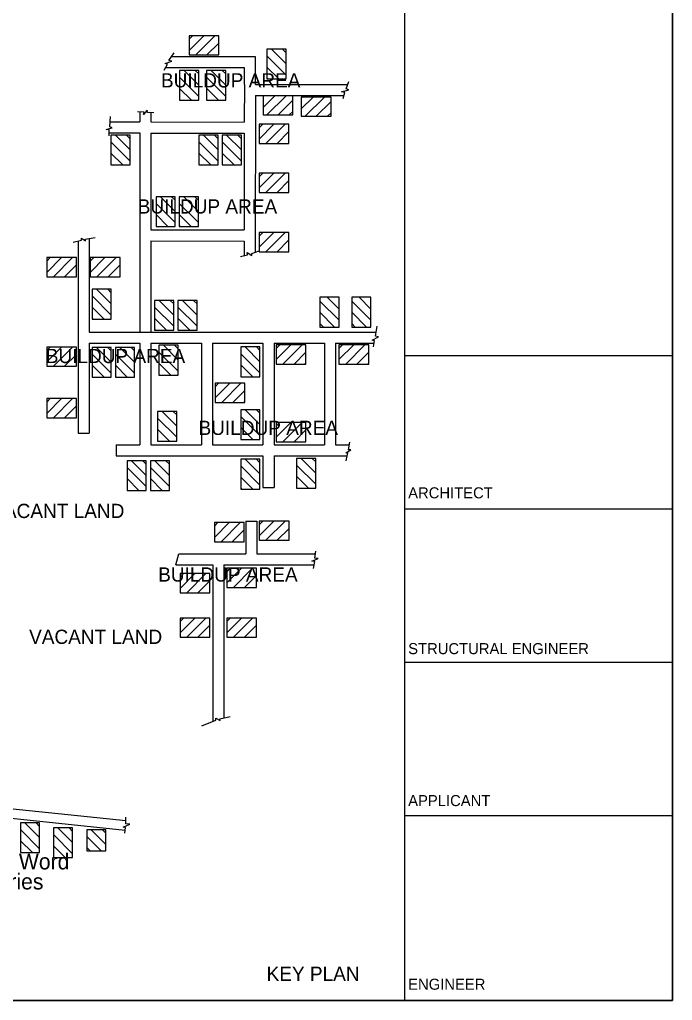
# Model space of a CAD drawing. Header units: metres. Extents: x 297 to 3998, y 336 to 1712.
# Drawn here: x 1968 to 2381, y 688 to 1309 of the extents above; entities that cross this region are included whole.
import ezdxf

# ---------------------------------------------------------------- set-up
doc = ezdxf.new("R2010")
doc.units = ezdxf.units.M
doc.header["$MEASUREMENT"] = 0
doc.layers.add('LOCATION_PLAN', color=7, linetype='Continuous')
doc.styles.get("Standard").update_dxf_attribs({"font": 'CENSCBK.TTF'})

msp = doc.modelspace()

# ---------------------------------------------------------------- hatches: boundary and pattern name
h = msp.add_hatch()
h.set_pattern_fill('ANSI31', color=2, scale=40, angle=180, style=0)
h.set_pattern_definition([(225, (7949.543, 1995.209), (3.535534, -3.535534), [])])
h.paths.add_polyline_path([(2093.923, 1286.865), (2093.923, 1299.005), (2075.075, 1299.005), (2075.075, 1286.865)])
h = msp.add_hatch()
h.set_pattern_fill('ANSI31', color=2, scale=40, angle=90, style=0)
h.set_pattern_definition([(135, (2832.733, -4583.962), (-3.535534, -3.535534), [])])
h.paths.add_polyline_path([(2124.389, 1271.658), (2136.529, 1271.658), (2136.529, 1290.506), (2124.389, 1290.506)])
h = msp.add_hatch()
h.set_pattern_fill('ANSI31', color=2, scale=40, angle=90, style=0)
h.set_pattern_definition([(135, (2777.3944, -4597.4176), (-3.535534, -3.535534), [])])
h.paths.add_polyline_path([(2069.05, 1258.202), (2081.19, 1258.202), (2081.19, 1277.05), (2069.05, 1277.05)])
h = msp.add_hatch()
h.set_pattern_fill('ANSI31', color=2, scale=40, angle=90, style=0)
h.set_pattern_definition([(135, (2794.509, -4597.4176), (-3.535534, -3.535534), [])])
h.paths.add_polyline_path([(2086.164, 1258.202), (2098.305, 1258.202), (2098.305, 1277.05), (2086.164, 1277.05)])
h = msp.add_hatch()
h.set_pattern_fill('ANSI31', color=2, scale=40, style=0)
h.set_pattern_definition([(45, (-3733.688, 552.7106), (-3.535534, 3.535534), [])])
h.paths.add_polyline_path([(2121.932, 1261.055), (2121.932, 1248.915), (2140.78, 1248.915), (2140.78, 1261.055)])
h = msp.add_hatch()
h.set_pattern_fill('ANSI31', color=2, scale=40, style=0)
h.set_pattern_definition([(45, (-3709.506, 551.868), (-3.535534, 3.535534), [])])
h.paths.add_polyline_path([(2146.114, 1260.213), (2146.114, 1248.072), (2164.962, 1248.072), (2164.962, 1260.213)])
h = msp.add_hatch()
h.set_pattern_fill('ANSI31', color=2, scale=40, angle=180, style=0)
h.set_pattern_definition([(225, (7993.912, 1939.1743), (3.535534, -3.535534), [])])
h.paths.add_polyline_path([(2138.292, 1230.83), (2138.292, 1242.97), (2119.444, 1242.97), (2119.444, 1230.83)])
h = msp.add_hatch()
h.set_pattern_fill('ANSI31', color=2, scale=40, angle=90, style=0)
h.set_pattern_definition([(135, (2733.952, -4638.349), (-3.535534, -3.535534), [])])
h.paths.add_polyline_path([(2025.608, 1217.271), (2037.748, 1217.271), (2037.748, 1236.119), (2025.608, 1236.119)])
h = msp.add_hatch()
h.set_pattern_fill('ANSI31', color=2, scale=40, angle=90, style=0)
h.set_pattern_definition([(135, (2789.6356, -4638.349), (-3.535534, -3.535534), [])])
h.paths.add_polyline_path([(2081.291, 1217.271), (2093.431, 1217.271), (2093.431, 1236.119), (2081.291, 1236.119)])
h = msp.add_hatch()
h.set_pattern_fill('ANSI31', color=2, scale=40, angle=90, style=0)
h.set_pattern_definition([(135, (2804.381, -4638.349), (-3.535534, -3.535534), [])])
h.paths.add_polyline_path([(2096.036, 1217.271), (2108.177, 1217.271), (2108.177, 1236.119), (2096.036, 1236.119)])
h = msp.add_hatch()
h.set_pattern_fill('ANSI31', color=2, scale=40, angle=180, style=0)
h.set_pattern_definition([(225, (7993.912, 1908.1806), (3.535534, -3.535534), [])])
h.paths.add_polyline_path([(2138.292, 1199.836), (2138.292, 1211.976), (2119.444, 1211.976), (2119.444, 1199.836)])
h = msp.add_hatch()
h.set_pattern_fill('ANSI31', color=2, scale=40, angle=90, style=0)
h.set_pattern_definition([(135, (2762.5, -4677.3487), (-3.535534, -3.535534), [])])
h.paths.add_polyline_path([(2054.156, 1178.271), (2066.296, 1178.271), (2066.296, 1197.119), (2054.156, 1197.119)])
h = msp.add_hatch()
h.set_pattern_fill('ANSI31', color=2, scale=40, angle=90, style=0)
h.set_pattern_definition([(135, (2777.2457, -4677.3487), (-3.535534, -3.535534), [])])
h.paths.add_polyline_path([(2068.901, 1178.271), (2081.041, 1178.271), (2081.041, 1197.119), (2068.901, 1197.119)])
h = msp.add_hatch()
h.set_pattern_fill('ANSI31', color=2, scale=40, angle=180, style=0)
h.set_pattern_definition([(225, (7993.912, 1870.6347), (3.535534, -3.535534), [])])
h.paths.add_polyline_path([(2138.292, 1162.29), (2138.292, 1174.43), (2119.444, 1174.43), (2119.444, 1162.29)])
h = msp.add_hatch()
h.set_pattern_fill('ANSI31', color=2, scale=40, angle=180, style=0)
h.set_pattern_definition([(225, (7859.416, 1854.7704), (3.535534, -3.535534), [])])
h.paths.add_polyline_path([(2003.796, 1146.426), (2003.796, 1158.566), (1984.948, 1158.566), (1984.948, 1146.426)])
h = msp.add_hatch()
h.set_pattern_fill('ANSI31', color=2, scale=40, angle=180, style=0)
h.set_pattern_definition([(225, (7887.004, 1854.7704), (3.535534, -3.535534), [])])
h.paths.add_polyline_path([(2031.384, 1146.426), (2031.384, 1158.566), (2012.536, 1158.566), (2012.536, 1146.426)])
h = msp.add_hatch()
h.set_pattern_fill('ANSI31', color=2, scale=40, angle=90, style=0)
h.set_pattern_definition([(135, (2722.0596, -4735.8957), (-3.535534, -3.535534), [])])
h.paths.add_polyline_path([(2013.715, 1119.724), (2025.855, 1119.724), (2025.855, 1138.572), (2013.715, 1138.572)])
h = msp.add_hatch()
h.set_pattern_fill('ANSI31', color=2, scale=40, angle=90, style=0)
h.set_pattern_definition([(135, (2761.6254, -4742.9234), (-3.535534, -3.535534), [])])
h.paths.add_polyline_path([(2053.281, 1112.697), (2065.421, 1112.697), (2065.421, 1131.544), (2053.281, 1131.544)])
h = msp.add_hatch()
h.set_pattern_fill('ANSI31', color=2, scale=40, angle=90, style=0)
h.set_pattern_definition([(135, (2776.371, -4742.9234), (-3.535534, -3.535534), [])])
h.paths.add_polyline_path([(2068.026, 1112.697), (2080.167, 1112.697), (2080.167, 1131.544), (2068.026, 1131.544)])
h = msp.add_hatch()
h.set_pattern_fill('ANSI31', color=2, scale=40, angle=270, style=0)
h.set_pattern_definition([(315, (1461.67, 6989.1395), (3.535534, 3.535534), [])])
h.paths.add_polyline_path([(2170.015, 1133.52), (2157.874, 1133.52), (2157.874, 1114.672), (2170.015, 1114.672)])
h = msp.add_hatch()
h.set_pattern_fill('ANSI31', color=2, scale=40, angle=270, style=0)
h.set_pattern_definition([(315, (1481.8436, 6989.1395), (3.535534, 3.535534), [])])
h.paths.add_polyline_path([(2190.188, 1133.52), (2178.048, 1133.52), (2178.048, 1114.672), (2190.188, 1114.672)])
h = msp.add_hatch()
h.set_pattern_fill('ANSI31', color=2, scale=40, angle=180, style=0)
h.set_pattern_definition([(225, (7859.416, 1798.189), (3.535534, -3.535534), [])])
h.paths.add_polyline_path([(2003.796, 1089.844), (2003.796, 1101.985), (1984.948, 1101.985), (1984.948, 1089.844)])
h = msp.add_hatch()
h.set_pattern_fill('ANSI31', color=2, scale=40, angle=90, style=0)
h.set_pattern_definition([(135, (2722.0596, -4772.675), (-3.535534, -3.535534), [])])
h.paths.add_polyline_path([(2013.715, 1082.945), (2025.855, 1082.945), (2025.855, 1101.793), (2013.715, 1101.793)])
h = msp.add_hatch()
h.set_pattern_fill('ANSI31', color=2, scale=40, angle=90, style=0)
h.set_pattern_definition([(135, (2736.805, -4772.675), (-3.535534, -3.535534), [])])
h.paths.add_polyline_path([(2028.46, 1082.945), (2040.601, 1082.945), (2040.601, 1101.793), (2028.46, 1101.793)])
h = msp.add_hatch()
h.set_pattern_fill('ANSI31', color=2, scale=40, angle=90, style=0)
h.set_pattern_definition([(135, (2764.3814, -4771.378), (-3.535534, -3.535534), [])])
h.paths.add_polyline_path([(2056.037, 1084.242), (2068.177, 1084.242), (2068.177, 1103.09), (2056.037, 1103.09)])
h = msp.add_hatch()
h.set_pattern_fill('ANSI31', color=2, scale=40, angle=90, style=0)
h.set_pattern_definition([(135, (2816.186, -4772.437), (-3.535534, -3.535534), [])])
h.paths.add_polyline_path([(2107.841, 1083.183), (2119.982, 1083.183), (2119.982, 1102.031), (2107.841, 1102.031)])
h = msp.add_hatch()
h.set_pattern_fill('ANSI31', color=2, scale=40, angle=180, style=0)
h.set_pattern_definition([(225, (8004.677, 1799.595), (3.535534, -3.535534), [])])
h.paths.add_polyline_path([(2149.057, 1091.251), (2149.057, 1103.391), (2130.209, 1103.391), (2130.209, 1091.251)])
h = msp.add_hatch()
h.set_pattern_fill('ANSI31', color=2, scale=40, angle=180, style=0)
h.set_pattern_definition([(225, (8044.465, 1799.595), (3.535534, -3.535534), [])])
h.paths.add_polyline_path([(2188.845, 1091.251), (2188.845, 1103.391), (2169.997, 1103.391), (2169.997, 1091.251)])
h = msp.add_hatch()
h.set_pattern_fill('ANSI31', color=2, scale=40, angle=180, style=0)
h.set_pattern_definition([(225, (7965.9884, 1775.3185), (3.535534, -3.535534), [])])
h.paths.add_polyline_path([(2110.368, 1066.974), (2110.368, 1079.114), (2091.521, 1079.114), (2091.521, 1066.974)])
h = msp.add_hatch()
h.set_pattern_fill('ANSI31', color=2, scale=40, angle=180, style=0)
h.set_pattern_definition([(225, (7859.416, 1765.528), (3.535534, -3.535534), [])])
h.paths.add_polyline_path([(2003.796, 1057.183), (2003.796, 1069.324), (1984.948, 1069.324), (1984.948, 1057.183)])
h = msp.add_hatch()
h.set_pattern_fill('ANSI31', color=2, scale=40, angle=90, style=0)
h.set_pattern_definition([(135, (2816.186, -4812.1374), (-3.535534, -3.535534), [])])
h.paths.add_polyline_path([(2107.841, 1043.483), (2119.982, 1043.483), (2119.982, 1062.33), (2107.841, 1062.33)])
h = msp.add_hatch()
h.set_pattern_fill('ANSI31', color=2, scale=40, angle=90, style=0)
h.set_pattern_definition([(135, (2763.4663, -4813.215), (-3.535534, -3.535534), [])])
h.paths.add_polyline_path([(2055.122, 1042.405), (2067.262, 1042.405), (2067.262, 1061.253), (2055.122, 1061.253)])
h = msp.add_hatch()
h.set_pattern_fill('ANSI31', color=2, scale=40, angle=180, style=0)
h.set_pattern_definition([(225, (8004.677, 1750.374), (3.535534, -3.535534), [])])
h.paths.add_polyline_path([(2149.057, 1042.029), (2149.057, 1054.17), (2130.209, 1054.17), (2130.209, 1042.029)])
h = msp.add_hatch()
h.set_pattern_fill('ANSI31', color=2, scale=40, angle=90, style=0)
h.set_pattern_definition([(135, (2816.186, -4843.509), (-3.535534, -3.535534), [])])
h.paths.add_polyline_path([(2107.841, 1012.111), (2119.982, 1012.111), (2119.982, 1030.959), (2107.841, 1030.959)])
h = msp.add_hatch()
h.set_pattern_fill('ANSI31', color=2, scale=40, angle=90, style=0)
h.set_pattern_definition([(135, (2851.457, -4842.9526), (-3.535534, -3.535534), [])])
h.paths.add_polyline_path([(2143.113, 1012.667), (2155.253, 1012.667), (2155.253, 1031.515), (2143.113, 1031.515)])
h = msp.add_hatch()
h.set_pattern_fill('ANSI31', color=2, scale=40, angle=90, style=0)
h.set_pattern_definition([(135, (2744.1723, -4844.4497), (-3.535534, -3.535534), [])])
h.paths.add_polyline_path([(2035.828, 1011.17), (2047.968, 1011.17), (2047.968, 1030.018), (2035.828, 1030.018)])
h = msp.add_hatch()
h.set_pattern_fill('ANSI31', color=2, scale=40, angle=90, style=0)
h.set_pattern_definition([(135, (2758.918, -4844.4497), (-3.535534, -3.535534), [])])
h.paths.add_polyline_path([(2050.573, 1011.17), (2062.713, 1011.17), (2062.713, 1030.018), (2050.573, 1030.018)])
h = msp.add_hatch()
h.set_pattern_fill('ANSI31', color=2, scale=40, angle=180, style=0)
h.set_pattern_definition([(225, (7965.609, 1687.0534), (3.535534, -3.535534), [])])
h.paths.add_polyline_path([(2109.989, 978.709), (2109.989, 990.849), (2091.141, 990.849), (2091.141, 978.709)])
h = msp.add_hatch()
h.set_pattern_fill('ANSI31', color=2, scale=40, angle=180, style=0)
h.set_pattern_definition([(225, (7993.969, 1688.004), (3.535534, -3.535534), [])])
h.paths.add_polyline_path([(2138.349, 979.659), (2138.349, 991.8), (2119.501, 991.8), (2119.501, 979.659)])
h = msp.add_hatch()
h.set_pattern_fill('ANSI31', color=2, scale=40, angle=180, style=0)
h.set_pattern_definition([(225, (7943.8846, 1654.772), (3.535534, -3.535534), [])])
h.paths.add_polyline_path([(2088.265, 946.427), (2088.265, 958.568), (2069.417, 958.568), (2069.417, 946.427)])
h = msp.add_hatch()
h.set_pattern_fill('ANSI31', color=2, scale=40, angle=180, style=0)
h.set_pattern_definition([(225, (7973.387, 1658.2046), (3.535534, -3.535534), [])])
h.paths.add_polyline_path([(2117.767, 949.86), (2117.767, 962), (2098.919, 962), (2098.919, 949.86)])
h = msp.add_hatch()
h.set_pattern_fill('ANSI31', color=2, scale=40, angle=180, style=0)
h.set_pattern_definition([(225, (7943.8846, 1626.6653), (3.535534, -3.535534), [])])
h.paths.add_polyline_path([(2088.265, 918.321), (2088.265, 930.461), (2069.417, 930.461), (2069.417, 918.321)])
h = msp.add_hatch()
h.set_pattern_fill('ANSI31', color=2, scale=40, angle=180, style=0)
h.set_pattern_definition([(225, (7973.387, 1626.6653), (3.535534, -3.535534), [])])
h.paths.add_polyline_path([(2117.767, 918.321), (2117.767, 930.461), (2098.919, 930.461), (2098.919, 918.321)])
h = msp.add_hatch()
h.set_pattern_fill('ANSI31', color=2, scale=40, angle=90, style=0)
h.set_pattern_definition([(135, (2676.6886, -5073.643), (-3.535534, -3.535534), [])])
h.paths.add_polyline_path([(1968.344, 781.977), (1980.484, 781.977), (1980.484, 800.825), (1968.344, 800.825)])
h = msp.add_hatch()
h.set_pattern_fill('ANSI31', color=2, scale=40, angle=90, style=0)
h.set_pattern_definition([(135, (2697.525, -5076.794), (-3.535534, -3.535534), [])])
h.paths.add_polyline_path([(1989.18, 778.826), (2001.321, 778.826), (2001.321, 797.674), (1989.18, 797.674)])
h = msp.add_hatch()
h.set_pattern_fill('ANSI31', color=2, scale=40, angle=90, style=0)
h.set_pattern_definition([(135, (2718.6585, -5077.9726), (-3.535534, -3.535534), [])])
h.paths.add_polyline_path([(2010.314, 783.071), (2022.454, 783.071), (2022.454, 796.495), (2010.314, 796.495)])

# ---------------------------------------------------------------- linework, layer by layer
at = {"color": 7}
for p, q in [((2211.385, 1635.559), (2211.385, 688.463)), ((2211.385, 1096.608), (2381.05, 1096.608)), ((2211.385, 999.594), (2381.05, 999.594)), ((2211.385, 902.58), (2381.05, 902.58))]:
    msp.add_line(p, q, dxfattribs=at)
at = {"color": 2}
for p, q in [((2117.08, 1285.727), (2063.962, 1285.727)), ((2117.08, 1268.264), (2117.08, 1285.727)), ((2110.08, 1278.727), (2060.061, 1278.727)), ((2110.08, 1268.264), (2110.08, 1278.727)), ((2117.08, 1268.264), (2175.562, 1268.264)), ((2117.069, 1261.264), (2173.174, 1261.264)), ((2043.884, 1250.747), (2043.884, 1244.478)), ((2050.884, 1250.328), (2050.884, 1244.467)), ((2025.178, 1244.507), (2043.884, 1244.478)), ((2050.884, 1244.467), (2110.043, 1244.376)), ((2024.186, 1237.509), (2043.884, 1237.478)), ((2043.884, 1237.478), (2043.884, 1111.449)), ((2050.884, 1237.467), (2050.884, 1176.181)), ((2050.884, 1237.467), (2110.032, 1237.376)), ((2050.884, 1176.181), (2109.937, 1176.089)), ((2004.884, 1169.065), (2004.884, 1111.449)), ((2011.884, 1170.71), (2011.884, 1111.449)), ((2050.873, 1169.181), (2109.926, 1169.089)), ((2050.884, 1169.181), (2050.884, 1111.449)), ((2004.884, 1111.449), (2004.884, 1047.449)), ((2011.884, 1104.449), (2011.884, 1047.449)), ((2043.884, 1104.449), (2043.884, 1040.029)), ((2050.884, 1104.449), (2050.884, 1040.029)), ((2082.884, 1104.449), (2082.884, 1040.029)), ((2089.884, 1104.449), (2089.884, 1040.029)), ((2121.884, 1104.449), (2121.884, 1040.029)), ((2128.884, 1104.449), (2128.884, 1040.029)), ((2160.884, 1104.449), (2160.884, 1040.029)), ((2167.884, 1104.449), (2167.884, 1040.029)), ((2028.938, 1040.029), (2028.938, 1033.029)), ((2121.884, 1033.029), (2121.884, 1013.086)), ((2128.884, 1033.029), (2128.884, 1013.086)), ((2121.884, 1013.086), (2128.884, 1013.086)), ((2110.93, 991.699), (2110.93, 971.206)), ((2110.93, 991.699), (2117.93, 991.699)), ((2117.93, 991.699), (2117.93, 971.206)), ((2066.727, 964.206), (2068.636, 971.206)), ((2068.636, 971.206), (2110.93, 971.206)), ((2117.93, 971.206), (2155.134, 971.206)), ((2066.727, 964.206), (2090.035, 964.206)), ((2090.035, 964.206), (2090.035, 865.027)), ((2097.035, 964.206), (2154.284, 964.206)), ((2097.035, 964.206), (2097.035, 867.183))]:
    msp.add_line(p, q, dxfattribs=at)
at = {"color": 1}
for p, q in [((2011.884, 1111.449), (2193.509, 1111.449)), ((2011.884, 1104.449), (2043.884, 1104.449)), ((2050.884, 1104.449), (2082.884, 1104.449)), ((2089.884, 1104.449), (2121.884, 1104.449)), ((2128.884, 1104.449), (2160.884, 1104.449)), ((2167.884, 1104.449), (2192.27, 1104.449)), ((2004.884, 1047.449), (2011.884, 1047.449)), ((2028.938, 1040.029), (2043.884, 1040.029)), ((2050.884, 1040.029), (2082.884, 1040.029)), ((2089.884, 1040.029), (2121.884, 1040.029)), ((2128.884, 1040.029), (2160.884, 1040.029)), ((2167.884, 1040.029), (2176.605, 1040.029)), ((2028.938, 1033.029), (2121.884, 1033.029)), ((2128.884, 1033.029), (2175.209, 1033.029))]:
    msp.add_line(p, q, dxfattribs=at)
at = {"color": 2}
for points in [[(1143.493, 1711.678), (2381.05, 1711.678), (2381.05, 688.463), (1143.493, 688.463)], [(2075.075, 1286.865), (2093.923, 1286.865), (2093.923, 1299.005), (2075.075, 1299.005)], [(2124.389, 1290.506), (2124.389, 1271.658), (2136.529, 1271.658), (2136.529, 1290.506)], [(2069.05, 1277.05), (2069.05, 1258.202), (2081.19, 1258.202), (2081.19, 1277.05)], [(2086.164, 1277.05), (2086.164, 1258.202), (2098.305, 1258.202), (2098.305, 1277.05)], [(2140.78, 1261.055), (2121.932, 1261.055), (2121.932, 1248.915), (2140.78, 1248.915)], [(2164.962, 1260.213), (2146.114, 1260.213), (2146.114, 1248.072), (2164.962, 1248.072)], [(2119.444, 1230.83), (2138.292, 1230.83), (2138.292, 1242.97), (2119.444, 1242.97)], [(2025.608, 1236.119), (2025.608, 1217.271), (2037.748, 1217.271), (2037.748, 1236.119)], [(2081.291, 1236.119), (2081.291, 1217.271), (2093.431, 1217.271), (2093.431, 1236.119)], [(2096.036, 1236.119), (2096.036, 1217.271), (2108.177, 1217.271), (2108.177, 1236.119)], [(2119.444, 1199.836), (2138.292, 1199.836), (2138.292, 1211.976), (2119.444, 1211.976)], [(2054.156, 1197.119), (2054.156, 1178.271), (2066.296, 1178.271), (2066.296, 1197.119)], [(2068.901, 1197.119), (2068.901, 1178.271), (2081.041, 1178.271), (2081.041, 1197.119)], [(2119.444, 1162.29), (2138.292, 1162.29), (2138.292, 1174.43), (2119.444, 1174.43)], [(1984.948, 1146.426), (2003.796, 1146.426), (2003.796, 1158.566), (1984.948, 1158.566)], [(2012.536, 1146.426), (2031.384, 1146.426), (2031.384, 1158.566), (2012.536, 1158.566)], [(2013.715, 1138.572), (2013.715, 1119.724), (2025.855, 1119.724), (2025.855, 1138.572)], [(2053.281, 1131.544), (2053.281, 1112.697), (2065.421, 1112.697), (2065.421, 1131.544)], [(2068.026, 1131.544), (2068.026, 1112.697), (2080.167, 1112.697), (2080.167, 1131.544)], [(2170.015, 1114.672), (2170.015, 1133.52), (2157.874, 1133.52), (2157.874, 1114.672)], [(2190.188, 1114.672), (2190.188, 1133.52), (2178.048, 1133.52), (2178.048, 1114.672)], [(1984.948, 1089.844), (2003.796, 1089.844), (2003.796, 1101.985), (1984.948, 1101.985)], [(2013.715, 1101.793), (2013.715, 1082.945), (2025.855, 1082.945), (2025.855, 1101.793)], [(2028.46, 1101.793), (2028.46, 1082.945), (2040.601, 1082.945), (2040.601, 1101.793)], [(2056.037, 1103.09), (2056.037, 1084.242), (2068.177, 1084.242), (2068.177, 1103.09)], [(2107.841, 1102.031), (2107.841, 1083.183), (2119.982, 1083.183), (2119.982, 1102.031)], [(2130.209, 1091.251), (2149.057, 1091.251), (2149.057, 1103.391), (2130.209, 1103.391)], [(2169.997, 1091.251), (2188.845, 1091.251), (2188.845, 1103.391), (2169.997, 1103.391)], [(2091.521, 1066.974), (2110.368, 1066.974), (2110.368, 1079.114), (2091.521, 1079.114)], [(1984.948, 1057.183), (2003.796, 1057.183), (2003.796, 1069.324), (1984.948, 1069.324)], [(2107.841, 1062.33), (2107.841, 1043.483), (2119.982, 1043.483), (2119.982, 1062.33)], [(2055.122, 1061.253), (2055.122, 1042.405), (2067.262, 1042.405), (2067.262, 1061.253)], [(2130.209, 1042.029), (2149.057, 1042.029), (2149.057, 1054.17), (2130.209, 1054.17)], [(2107.841, 1030.959), (2107.841, 1012.111), (2119.982, 1012.111), (2119.982, 1030.959)], [(2143.113, 1031.515), (2143.113, 1012.667), (2155.253, 1012.667), (2155.253, 1031.515)], [(2035.828, 1030.018), (2035.828, 1011.17), (2047.968, 1011.17), (2047.968, 1030.018)], [(2050.573, 1030.018), (2050.573, 1011.17), (2062.713, 1011.17), (2062.713, 1030.018)], [(2091.141, 978.709), (2109.989, 978.709), (2109.989, 990.849), (2091.141, 990.849)], [(2119.501, 979.659), (2138.349, 979.659), (2138.349, 991.8), (2119.501, 991.8)], [(2069.417, 946.427), (2088.265, 946.427), (2088.265, 958.568), (2069.417, 958.568)], [(2098.919, 949.86), (2117.767, 949.86), (2117.767, 962), (2098.919, 962)], [(2069.417, 918.321), (2088.265, 918.321), (2088.265, 930.461), (2069.417, 930.461)], [(2098.919, 918.321), (2117.767, 918.321), (2117.767, 930.461), (2098.919, 930.461)], [(1968.344, 800.825), (1968.344, 781.977), (1980.484, 781.977), (1980.484, 800.825)], [(1989.18, 797.674), (1989.18, 778.826), (2001.321, 778.826), (2001.321, 797.674)], [(2010.314, 796.495), (2010.314, 783.071), (2022.454, 783.071), (2022.454, 796.495)]]:
    msp.add_lwpolyline(points, close=True, dxfattribs=at)
for points in [[(2059.264, 1277.33), (2061.389, 1281.053), (2059.898, 1281.425), (2064.147, 1282.877), (2062.32, 1283.286), (2065.6, 1288.162)], [(2172.588, 1259.265), (2173.699, 1263.058), (2171.633, 1263.479), (2176.187, 1264.816), (2174.465, 1265.466), (2176.264, 1270.053)], [(2024.536, 1235.73), (2024.536, 1239.419), (2022.631, 1239.762), (2026.479, 1240.827), (2024.993, 1241.36), (2025.375, 1247.882)], [(2052.743, 1250.296), (2048.738, 1250.364), (2048.5, 1251.822), (2046.294, 1249.144), (2046.6, 1250.703), (2042.391, 1250.771)], [(2001.784, 1168.373), (2007.041, 1169.546), (2006.921, 1170.863), (2009.498, 1169.247), (2009.409, 1170.265), (2015.732, 1171.402)], [(2107.583, 1159.198), (2112.028, 1160.299), (2111.876, 1161.93), (2114.877, 1160.033), (2114.725, 1161.171), (2119.444, 1162.841)], [(2191.841, 1102.145), (2192.549, 1105.949), (2191.027, 1106.441), (2195.031, 1108.522), (2193.198, 1108.881), (2194.139, 1115.101)], [(2174.608, 1029.965), (2175.582, 1034.93), (2174.334, 1035.065), (2177.455, 1036.881), (2176.043, 1036.854), (2176.912, 1041.76)], [(2153.93, 961.89), (2154.609, 966.327), (2152.891, 966.408), (2156.871, 968.178), (2154.772, 968.26), (2155.317, 972.697)], [(2083.217, 862.331), (2092.047, 865.823), (2091.959, 867.179), (2094.746, 865.679), (2094.497, 866.631), (2101.148, 868.077)], [(1923.166, 801.224), (1943.13, 811.805), (2035.081, 802.219)], [(1923.166, 794.433), (1944.325, 805.648), (2034.638, 796.233)], [(2034.518, 794.254), (2034.74, 797.934), (2033.346, 798.081), (2037.481, 799.914), (2035.01, 800.158), (2035.156, 804.386)]]:
    msp.add_lwpolyline(points, dxfattribs=at)
at = {"color": 0, "linetype": 'Continuous'}
for points in [[(2110.08, 1268.264), (2110.043, 1244.376)], [(2117.069, 1261.264), (2116.915, 1161.946)], [(2110.032, 1237.376), (2109.937, 1176.089)], [(2109.926, 1169.089), (2109.911, 1159.775)]]:
    msp.add_lwpolyline(points, dxfattribs=at)
at = {"color": 7, "linetype": 'ByBlock'}
msp.add_lwpolyline([(2211.385, 805.567), (2381.05, 805.567)], dxfattribs=at)
at = {"layer": 'LOCATION_PLAN', "color": 7}
msp.add_lwpolyline([(1143.493, 688.463), (2381.05, 688.463), (2381.05, 1711.678), (1143.493, 1711.678)], close=True, dxfattribs=at)

# ---------------------------------------------------------------- texts
at = {"color": 4, "linetype": 'Continuous'}
for s, height, p in [('BUILDUP AREA ', 9, (2057.286, 1266.31)), ('BUILDUP AREA ', 9, (2042.569, 1186.492)), ('BUILDUP AREA ', 9, (1984.371, 1091.831)), ('BUILDUP AREA ', 9, (2081.075, 1046.345)), ('BUILDUP AREA ', 9, (2055.542, 953.535)), ('Living Word  ', 10, (1928.696, 771.377)), (' Ministries', 10, (1922.708, 758.684))]:
    msp.add_text(s, height=height, dxfattribs=at).set_placement(p)
at = {"color": 0}
for s, height, p in [('ARCHITECT', 7, (2213.785, 1006.212)), ('STRUCTURAL ENGINEER ', 7, (2213.785, 907.609)), ('APPLICANT ', 7, (2213.785, 811.428)), ('KEY PLAN ', 9, (2124.167, 700.824)), ('ENGINEER ', 7, (2213.785, 695.2))]:
    msp.add_text(s, height=height, dxfattribs=at).set_placement(p)
at = {"color": 2, "linetype": 'Continuous'}
for p in [(1949.865, 993.769), (1973.816, 914.095)]:
    msp.add_text('VACANT LAND ', height=9, dxfattribs=at).set_placement(p)

doc.saveas('drawing.dxf')
